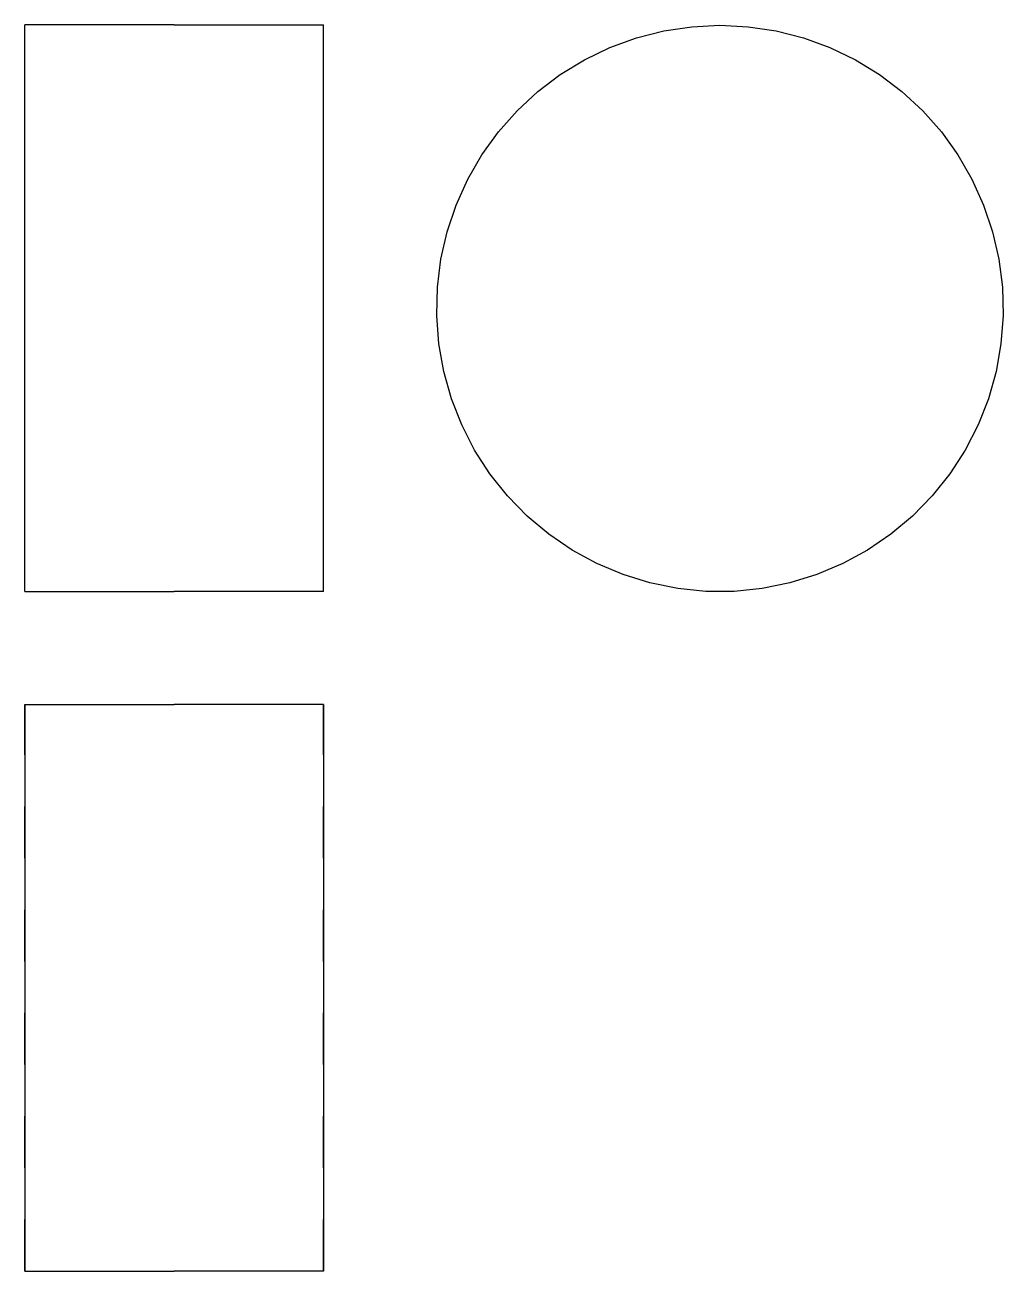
# Model space of a CAD drawing. Extents: x 0 to 1.89, y 0 to 2.41.
import ezdxf

# ---------------------------------------------------------------- set-up
doc = ezdxf.new("R2010")
doc.units = 0
doc.linetypes.add('HIDDEN', pattern=[0.054868, 0.036597, -0.018271])
for name, color, linetype in [('FRONT', 7, 'CONTINUOUS'), ('LEFT', 7, 'CONTINUOUS'), ('TOP', 7, 'CONTINUOUS'), ('TOP_HID', 7, 'HIDDEN')]:
    doc.layers.add(name, color=color, linetype=linetype)

msp = doc.modelspace()

# ---------------------------------------------------------------- linework, layer by layer
at = {"layer": 'FRONT'}
for p, q in [((0.289062, 2.414211), (0, 2.414211)), ((0, 1.316842), (0, 2.414211)), ((0.289062, 2.414211), (0.578125, 2.414211)), ((0.578125, 1.316842), (0.578125, 2.414211)), ((0, 1.316842), (0.289063, 1.316842)), ((0.578125, 1.316842), (0.289063, 1.316842))]:
    msp.add_line(p, q, dxfattribs=at)
at = {"layer": 'LEFT'}
for p, q in [((1.184385, 2.389152), (1.237393, 2.402649)), ((1.237393, 2.402649), (1.291481, 2.410802)), ((1.291481, 2.410802), (1.346112, 2.413528)), ((1.346112, 2.413528), (1.400744, 2.410802)), ((1.400744, 2.410802), (1.454832, 2.402649)), ((1.454832, 2.402649), (1.50784, 2.389152)), ((1.083702, 2.346711), (1.132984, 2.370444)), ((1.132984, 2.370444), (1.184385, 2.389152)), ((1.50784, 2.389152), (1.55924, 2.370444)), ((1.55924, 2.370444), (1.608523, 2.346711)), ((1.037028, 2.318188), (1.083702, 2.346711)), ((1.608523, 2.346711), (1.655197, 2.318188)), ((0.993425, 2.285161), (1.037028, 2.318188)), ((1.655197, 2.318188), (1.6988, 2.285161)), ((0.953328, 2.247956), (0.993425, 2.285161)), ((1.6988, 2.285161), (1.738897, 2.247956)), ((0.917134, 2.206943), (0.953328, 2.247956)), ((1.738897, 2.247956), (1.775091, 2.206943)), ((0.885203, 2.162531), (0.917134, 2.206943)), ((1.775091, 2.206943), (1.807021, 2.162531)), ((0.857854, 2.11516), (0.885203, 2.162531)), ((1.807021, 2.162531), (1.834371, 2.11516)), ((0.835357, 2.065301), (0.857854, 2.11516)), ((1.834371, 2.11516), (1.856868, 2.065301)), ((0.817936, 2.01345), (0.835357, 2.065301)), ((1.856868, 2.065301), (1.874289, 2.01345)), ((0.805764, 1.960122), (0.817936, 2.01345)), ((1.874289, 2.01345), (1.886461, 1.960122)), ((0.798962, 1.905847), (0.805764, 1.960122)), ((1.886461, 1.960122), (1.893262, 1.905847)), ((0.797599, 1.851165), (0.798962, 1.905847)), ((1.893262, 1.905847), (1.894626, 1.851165)), ((0.801686, 1.796619), (0.797599, 1.851165)), ((1.894626, 1.851165), (1.890538, 1.796619)), ((0.811185, 1.742751), (0.801686, 1.796619)), ((1.890538, 1.796619), (1.88104, 1.742751)), ((0.826, 1.690096), (0.811185, 1.742751)), ((1.88104, 1.742751), (1.866225, 1.690096)), ((0.845983, 1.639178), (0.826, 1.690096)), ((1.866225, 1.690096), (1.846241, 1.639178)), ((0.870938, 1.590502), (0.845983, 1.639178)), ((1.846241, 1.639178), (1.821287, 1.590502)), ((0.900615, 1.544553), (0.870938, 1.590502)), ((1.821287, 1.590502), (1.79161, 1.544553)), ((0.934719, 1.501788), (0.900615, 1.544553)), ((1.79161, 1.544553), (1.757505, 1.501788)), ((0.972912, 1.46263), (0.934719, 1.501788)), ((1.757505, 1.501788), (1.719312, 1.46263)), ((1.014814, 1.42747), (0.972912, 1.46263)), ((1.719312, 1.46263), (1.67741, 1.42747)), ((1.060009, 1.396657), (1.014814, 1.42747)), ((1.67741, 1.42747), (1.632216, 1.396657)), ((1.108047, 1.370497), (1.060009, 1.396657)), ((1.632216, 1.396657), (1.584178, 1.370497)), ((1.158451, 1.34925), (1.108047, 1.370497)), ((1.584178, 1.370497), (1.533773, 1.34925)), ((1.21072, 1.333127), (1.158451, 1.34925)), ((1.264335, 1.322288), (1.21072, 1.333127)), ((1.481504, 1.333127), (1.427889, 1.322288)), ((1.533773, 1.34925), (1.481504, 1.333127)), ((1.318763, 1.316842), (1.264335, 1.322288)), ((1.373462, 1.316842), (1.318763, 1.316842)), ((1.427889, 1.322288), (1.373462, 1.316842))]:
    msp.add_line(p, q, dxfattribs=at)
at = {"layer": 'TOP'}
for p, q in [((0, 1.097368), (0, 0.548684)), ((0, 1.097368), (0.289063, 1.097368)), ((0.578125, 1.097368), (0.289063, 1.097368)), ((0.578125, 1.097368), (0.578125, 0.548684)), ((0, 0.548684), (0, 0)), ((0.578125, 0.548684), (0.578125, 0)), ((0, 0), (0.289063, 0)), ((0.578125, 0), (0.289063, 0))]:
    msp.add_line(p, q, dxfattribs=at)
at = {"layer": 'TOP_HID', "linetype": 'HIDDEN'}
for p, q in [((0, 0), (0, 1.097368)), ((0.578125, 0), (0.578125, 1.097368))]:
    msp.add_line(p, q, dxfattribs=at)

doc.saveas('drawing.dxf')
